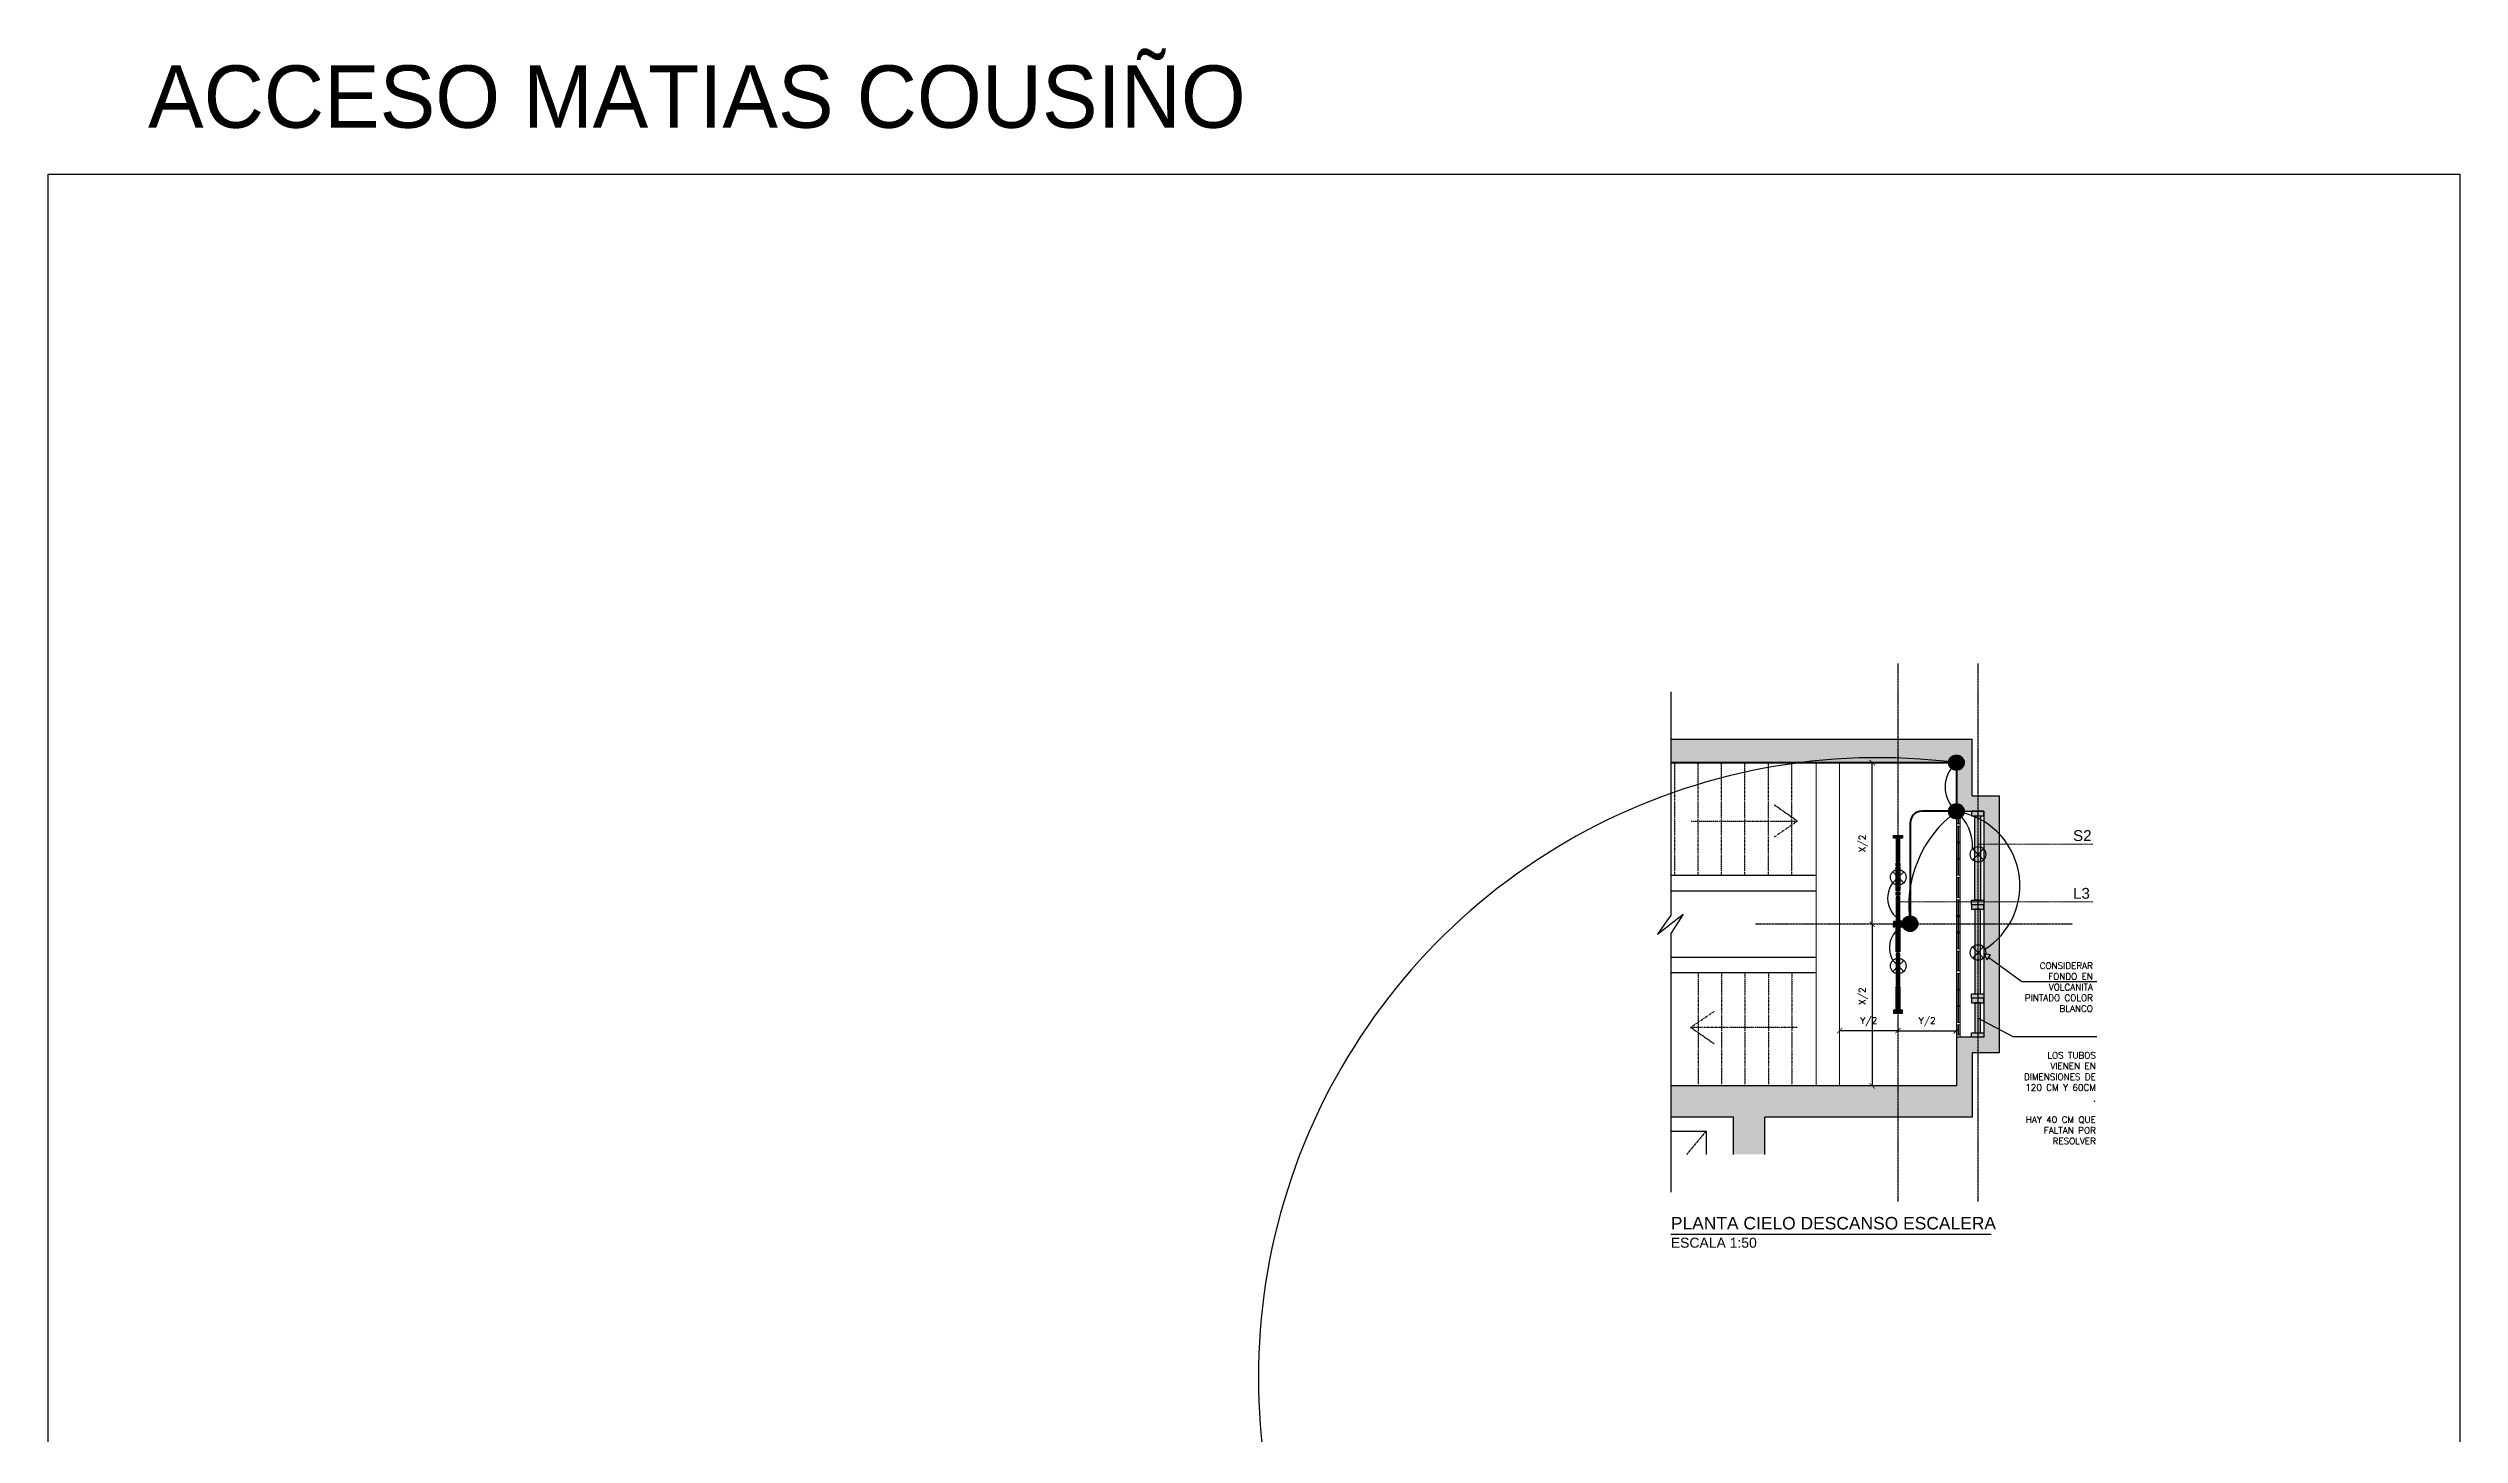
# Model space of a CAD drawing. Header units: millimetres. Extents: x -51650 to -4299, y 104 to 53299.
# Drawn here: x -35248 to -4299, y 35499 to 53299 of the extents above; entities that cross this region are included whole.
import ezdxf

# ---------------------------------------------------------------- set-up
doc = ezdxf.new("R2010")
doc.units = ezdxf.units.MM
doc.header["$LTSCALE"] = 0.3
for name, pattern in [('ACAD_ISO03W100', [30, 12, -18]), ('ACCESO MATIAS COUSIÑO$0$ACAD_ISO03W100', [30, 12, -18]), ('ACCESO MATIAS COUSIÑO$0$DASHDOT', [25.4, 12.7, -6.35, 0, -6.35]), ('CENTER2', [28.575, 19.05, -3.175, 3.175, -3.175])]:
    doc.linetypes.add(name, pattern=pattern)
for name, color, linetype in [('$0$COTAS', 1, 'Continuous'), ('ACCESO MATIAS COUSIÑO$0$5', 254, 'Continuous'), ('ACCESO MATIAS COUSIÑO$0$CORTES', 1, 'Continuous'), ('ACCESO MATIAS COUSIÑO$0$MURO', 3, 'Continuous'), ('ACCESO MATIAS COUSIÑO$0$Muros', 3, 'Continuous'), ('ACCESO MATIAS COUSIÑO$0$PROYECCION', 8, 'ACCESO MATIAS COUSIÑO$0$ACAD_ISO03W100'), ('ACCESO MATIAS COUSIÑO$0$TEXTO', 1, 'Continuous'), ('conductor 220V', 10, 'Continuous'), ('derivación eléctrica', 10, 'Continuous'), ('HATCH', 253, 'Continuous'), ('I-EQUIPOS', 150, 'Continuous'), ('I-TEXT', 4, 'Continuous'), ('lineas constructivas', 5, 'ACCESO MATIAS COUSIÑO$0$DASHDOT'), ('Luminarias', 10, 'Continuous'), ('Muros', 4, 'Continuous'), ('PROYECCION', 8, 'ACAD_ISO03W100'), ('TEXTO', 1, 'Continuous')]:
    doc.layers.add(name, color=color, linetype=linetype)
for name, color, linetype, lineweight in [('013', 2, 'Continuous', 9), ('05', 1, 'Continuous', 5), ('ACCESO MATIAS COUSIÑO$0$00', 8, 'Continuous', 0), ('canalización EMT', 100, 'Continuous', 80), ('I-GUIAS', 176, 'Continuous', 13)]:
    doc.layers.add(name, color=color, linetype=linetype, lineweight=lineweight)
doc.styles.add('ABWB', font='arial.ttf')
doc.styles.add('ACCESO MATIAS COUSIÑO$0$Romans', font='romans.shx')
doc.styles.add('ACCESO MATIAS COUSIÑO$0$stilusbt', font='stylu.ttf')
doc.styles.add('Romans', font='romans.shx')
doc.styles.get("Standard").update_dxf_attribs({"font": 'arial.ttf'})
doc.dimstyles.new('ABA-50', dxfattribs={"dimscale": 50, "dimtxt": 1.7, "dimasz": 1.4, "dimexe": 1, "dimexo": 5, "dimgap": 1, "dimtad": 1, "dimdec": 0, "dimlfac": 0.1, "dimdsep": 46, "dimtxsty": 'Romans', "dimblk": 'ARCHTICK', "dimcen": -1, "dimse1": 1, "dimse2": 1, "dimclrd": 1, "dimclre": 50, "dimclrt": 130, "dimadec": 0, "dimazin": 0, "dimtfac": 1, "dimtdec": 0, "dimtofl": 0, "dimtmove": 2, "dimatfit": 3, "dimldrblk": 'ABA_DOT', "dimfxl": 1, "dimtolj": 1, "dimarcsym": 0})

# ---------------------------------------------------------------- blocks, each defined once
blk = doc.blocks.new('ACCESO MATIAS COUSIÑO$0$A$C0C8103FD')
at = {"layer": 'ACCESO MATIAS COUSIÑO$0$5', "color": 8, "linetype": 'ACCESO MATIAS COUSIÑO$0$ACAD_ISO03W100', "ltscale": 0.2}
for p, q in [((0.096, 1.53), (0.039, 1.53)), ((0.039, 0.765), (0.039, 1.53)), ((0.096, 0.765), (0.096, 1.53)), ((0.096, 0.953), (0.096, 0.765)), ((0.096, 0.765), (0, 0.765)), ((0.039, 0.765), (0.039, 0)), ((0.096, 0.577), (0.096, 0.765)), ((0.096, 0.765), (0.096, 0)), ((0.096, 0), (0.039, 0))]:
    blk.add_line(p, q, dxfattribs=at)
for start, end in [(0, 90), (270, 0)]:
    blk.add_arc((0.096, 0.765), 0.765, start, end, dxfattribs=at)
blk = doc.blocks.new('ACCESO MATIAS COUSIÑO')
at = {"layer": 'ACCESO MATIAS COUSIÑO$0$00', "linetype": 'ACCESO MATIAS COUSIÑO$0$ACAD_ISO03W100', "ltscale": 0.2}
blk.add_lwpolyline([(-21059, 26605), (-19359, 26605), (-19359, 25755), (-21059, 25755)], close=True, dxfattribs=at)
at = {"layer": 'ACCESO MATIAS COUSIÑO$0$5'}
for p, q in [((-15959, 29805), (-15959, 28605)), ((-15659, 29805), (-15659, 28605)), ((-15959, 27455), (-15959, 26255)), ((-15659, 27455), (-15659, 26255))]:
    blk.add_line(p, q, dxfattribs=at)
at = {"layer": 'ACCESO MATIAS COUSIÑO$0$CORTES', "linetype": 'ACCESO MATIAS COUSIÑO$0$DASHDOT'}
for points in [[(-6522, 3256), (-6522, 2504), (-6497, 2504)], [(-6522, 3256), (-6497, 3256)], [(-6243, 3256), (-6243, 2504), (-6220, 2504)], [(-6243, 3256), (-6219, 3256)], [(-6001, 3256), (-6001, 2504), (-5977, 2504)], [(-6001, 3256), (-5976, 3256)], [(-5449, 2965), (-6711, 2965), (-6711, 3010)], [(-5449, 2828), (-6711, 2828), (-6711, 2783)]]:
    blk.add_lwpolyline(points, dxfattribs=at)
at = {"layer": 'ACCESO MATIAS COUSIÑO$0$MURO', "color": 2, "ltscale": 0.1}
blk.add_lwpolyline([(-35248, 51684), (-4299, 51684), (-4299, 104), (-35248, 104)], close=True, dxfattribs=at)
at = {"layer": 'ACCESO MATIAS COUSIÑO$0$Muros'}
for p, q in [((-17879, 34628), (-17879, 30805)), ((-10559, 33405), (-14998, 33405)), ((-10759, 33205), (-14972, 33205)), ((-10759, 33205), (-10759, 32885)), ((-10559, 32885), (-10559, 33405)), ((-17479, 33106), (-17479, 31585)), ((-10759, 32885), (-10559, 32885)), ((-27189, 31005), (-27789, 31005)), ((-27789, 29855), (-27789, 31005)), ((-27189, 30705), (-27189, 31005)), ((-10759, 31025), (-10759, 30705)), ((-10759, 31025), (-10559, 31025)), ((-10559, 31025), (-10559, 30305)), ((-17879, 30705), (-27189, 30705)), ((-17879, 30805), (-17879, 30705)), ((-17479, 30805), (-17479, 30305)), ((-15959, 30705), (-15959, 29805)), ((-10759, 30705), (-15959, 30705)), ((-25989, 30305), (-27155, 30305)), ((-27155, 30305), (-27155, 30178)), ((-26353, 29355), (-27155, 30178)), ((-25989, 29355), (-25989, 30305)), ((-22899, 30305), (-25839, 30305)), ((-25839, 29355), (-25839, 30305)), ((-25499, 30135), (-25839, 30135)), ((-25669, 30135), (-25669, 30305)), ((-25499, 30135), (-25499, 30305)), ((-22899, 30135), (-22899, 30305)), ((-22899, 30135), (-22729, 30135)), ((-22729, 30135), (-22729, 30085)), ((-22729, 30085), (-22229, 30085)), ((-22059, 30135), (-22229, 30135)), ((-22229, 30135), (-22229, 30085)), ((-17479, 30305), (-22059, 30305)), ((-22059, 30135), (-22059, 30305)), ((-13619, 30305), (-15659, 30305)), ((-15659, 30305), (-15659, 29805)), ((-15509, 30125), (-15509, 28285)), ((-15509, 30125), (-13969, 30125)), ((-13969, 30125), (-13969, 28285)), ((-13619, 25755), (-13619, 30305)), ((-10559, 30305), (-13219, 30305)), ((-13219, 25320), (-13219, 30305)), ((-27189, 29855), (-27789, 29855)), ((-26702, 29355), (-27189, 29855)), ((-15659, 29805), (-15959, 29805)), ((-25839, 29355), (-26702, 29355)), ((-15959, 28605), (-15959, 27455)), ((-15659, 28605), (-15959, 28605)), ((-15659, 28605), (-15659, 27455)), ((-15509, 28285), (-13969, 28285)), ((-13619, 28105), (-15659, 28105)), ((-13619, 27955), (-15659, 27955)), ((-15509, 27775), (-15509, 25935)), ((-15509, 27775), (-13969, 27775)), ((-13969, 27775), (-13969, 25935)), ((-15659, 27455), (-15959, 27455)), ((-26702, 26705), (-27189, 26205)), ((-26353, 26705), (-27155, 25881)), ((-25839, 26705), (-26702, 26705)), ((-25989, 26705), (-25989, 25755)), ((-25839, 26705), (-25839, 25755)), ((-27789, 26205), (-27789, 25055)), ((-27189, 26205), (-27789, 26205)), ((-15959, 26255), (-15959, 25752)), ((-15659, 26255), (-15959, 26255)), ((-15659, 26255), (-15659, 25755)), ((-27155, 25755), (-27155, 25881)), ((-25989, 25755), (-27155, 25755)), ((-22899, 25755), (-25839, 25755)), ((-22899, 25925), (-22899, 25755)), ((-22899, 25925), (-22729, 25925)), ((-22729, 25925), (-22729, 25975)), ((-22729, 25975), (-22229, 25975)), ((-22229, 25925), (-22229, 25975)), ((-22059, 25925), (-22229, 25925)), ((-22059, 25925), (-22059, 25755)), ((-15959, 25755), (-22059, 25755)), ((-13619, 25755), (-15659, 25755)), ((-15509, 25935), (-13969, 25935)), ((-27189, 25355), (-27189, 25055)), ((-13219, 25320), (-27189, 25320)), ((-27189, 25055), (-27789, 25055))]:
    blk.add_line(p, q, dxfattribs=at)
at = {"layer": 'ACCESO MATIAS COUSIÑO$0$Muros', "color": 2}
blk.add_line((-15829, 32565), (-15829, 32550), dxfattribs=at)
at = {"layer": 'ACCESO MATIAS COUSIÑO$0$Muros', "color": 4}
for p, q in [((-22504, 29970), (-22504, 30085)), ((-22454, 29970), (-22454, 30085)), ((-22504, 29970), (-22454, 29970)), ((-22504, 26090), (-22454, 26090)), ((-22504, 26090), (-22504, 25975)), ((-22454, 26090), (-22454, 25975))]:
    blk.add_line(p, q, dxfattribs=at)
at = {"layer": 'ACCESO MATIAS COUSIÑO$0$Muros'}
for points in [[(-14950, 33205), (-10759, 33205), (-10759, 30705), (-15959, 30700), (-15959, 25755), (-25839, 25755), (-25839, 26705), (-26702, 26705), (-27189, 26205), (-27789, 26205), (-27789, 29855)], [(-27789, 29855), (-27189, 29855), (-26702, 29355), (-25839, 29309), (-25839, 30305), (-17479, 30305), (-17479, 32550), (-17479, 32550)], [(-15829, 32550), (-15629, 32550), (-15629, 32550)]]:
    blk.add_lwpolyline(points, dxfattribs=at)
for points in [[(-15829, 32565, -0.408585), (-14972, 33405, -0.408585)], [(-15629, 32550, -0.413673), (-14972, 33205, 0.162931)]]:
    blk.add_lwpolyline(points, format="xyb", dxfattribs=at)
at = {"layer": 'ACCESO MATIAS COUSIÑO$0$Muros', "color": 2}
for points in [[(-13769, 29705), (-13769, 28705), (-13869, 28705), (-13869, 29705), (-13769, 29705)], [(-13769, 27355), (-13769, 26355), (-13869, 26355), (-13869, 27355), (-13769, 27355)]]:
    blk.add_lwpolyline(points, dxfattribs=at)
at = {"layer": 'ACCESO MATIAS COUSIÑO$0$PROYECCION', "ltscale": 0.01}
for p, q in [((-13969, 30125), (-15509, 28285)), ((-13969, 28285), (-15509, 30125)), ((-13969, 27775), (-15509, 25935)), ((-13969, 25935), (-15509, 27775))]:
    blk.add_line(p, q, dxfattribs=at)
at = {"layer": 'ACCESO MATIAS COUSIÑO$0$5', "rotation": 270}
for p, xscale, yscale, zscale in [((-23341, 29970), 1127.088806811189, 1127.088806811189, 1127.088806811189), ((-23341, 28030), -1127.088806811189, 1127.088806811176, 1127.088806811182), ((-23341, 28030), 1127.088806811189, 1127.088806811189, 1127.088806811189), ((-23341, 26090), -1127.088806811189, 1127.088806811173, 1127.088806811182)]:
    blk.add_blockref('ACCESO MATIAS COUSIÑO$0$A$C0C8103FD', p, dxfattribs=dict(at, xscale=xscale, yscale=yscale, zscale=zscale))
at = {"layer": 'ACCESO MATIAS COUSIÑO$0$CORTES', "style": 'ACCESO MATIAS COUSIÑO$0$Romans'}
for s, p in [('C', (-6489, 3247)), ('D', (-6211, 3247)), ('E', (-5971, 3247)), ('A', (-6719, 3021)), ('B', (-6722, 2752)), ('C', (-6489, 2492)), ('D', (-6211, 2492)), ('E', (-5971, 2493))]:
    blk.add_text(s, height=20, dxfattribs=at).set_placement(p)
at = {"layer": 'ACCESO MATIAS COUSIÑO$0$TEXTO', "color": 1, "style": 'ACCESO MATIAS COUSIÑO$0$stilusbt'}
blk.add_text('ACCESO MATIAS COUSIÑO', height=800, dxfattribs=at).set_placement((-33967, 52278))
blk = doc.blocks.new('_ArchTick')
at = {"color": 0, "linetype": 'ByBlock', "const_width": 0.15}
blk.add_lwpolyline([(-0.5, -0.5), (0.5, 0.5)], dxfattribs=at)
blk = doc.blocks.new('*D35')
at = {"layer": '$0$COTAS', "color": 1, "lineweight": -2, "transparency": 16777216}
blk.add_line((-11509, 40686), (-12259, 40686), dxfattribs=at)
at = {"layer": 'Defpoints', "color": 0, "transparency": 16777216}
for p in [(-12259, 43193), (-11509, 43193), (-12259, 40686)]:
    blk.add_point(p, dxfattribs=at)
at = {"layer": '$0$COTAS', "color": 1, "lineweight": -2, "transparency": 16777216, "xscale": 70, "yscale": 70, "zscale": 70, "rotation": 180}
blk.add_blockref('_ArchTick', (-12259, 40686), dxfattribs=at)
at = {"layer": '$0$COTAS', "color": 1, "lineweight": -2, "transparency": 16777216, "xscale": 70, "yscale": 70, "zscale": 70}
blk.add_blockref('_ArchTick', (-11509, 40686), dxfattribs=at)
at = {"layer": '$0$COTAS', "color": 130, "transparency": 16777216, "insert": (-11884, 40801), "char_height": 85, "attachment_point": 5, "style": 'Romans'}
blk.add_mtext('\\A1;Y/2', dxfattribs=at)
blk = doc.blocks.new('ABA_DOT')
at = {"color": 50}
for p, q in [((1, 0), (-1, 0)), ((0, -1.5), (0, 1.5))]:
    blk.add_line(p, q, dxfattribs=at)
at = {"color": 4}
blk.add_lwpolyline([(0.25, 0, 0.5, 0.5, 1), (-0.25, 0, 0.5, 0.5, 1)], format="xyseb", close=True, dxfattribs=at)
blk = doc.blocks.new('*D36')
at = {"layer": '$0$COTAS', "color": 1, "lineweight": -2, "transparency": 16777216}
blk.add_line((-11509, 40686), (-10759, 40686), dxfattribs=at)
at = {"layer": 'Defpoints', "color": 0, "transparency": 16777216}
for p in [(-11509, 40913), (-10759, 40913), (-10759, 40686)]:
    blk.add_point(p, dxfattribs=at)
at = {"layer": '$0$COTAS', "color": 1, "lineweight": -2, "transparency": 16777216, "xscale": 70, "yscale": 70, "zscale": 70, "rotation": 180}
blk.add_blockref('_ArchTick', (-11509, 40686), dxfattribs=at)
at = {"layer": '$0$COTAS', "color": 1, "lineweight": -2, "transparency": 16777216, "xscale": 70, "yscale": 70, "zscale": 70}
blk.add_blockref('_ArchTick', (-10759, 40686), dxfattribs=at)
at = {"layer": '$0$COTAS', "color": 130, "transparency": 16777216, "insert": (-11134, 40801), "char_height": 85, "attachment_point": 5, "style": 'Romans'}
blk.add_mtext('\\A1;Y/2', dxfattribs=at)
blk = doc.blocks.new('*D37')
at = {"layer": '$0$COTAS', "color": 1, "lineweight": -2, "transparency": 16777216}
blk.add_line((-11839, 42053), (-11839, 44127), dxfattribs=at)
at = {"layer": 'Defpoints', "color": 0, "transparency": 16777216}
for p in [(-11839, 44127), (-11452, 44127), (-11452, 42053)]:
    blk.add_point(p, dxfattribs=at)
at = {"layer": '$0$COTAS', "color": 1, "lineweight": -2, "transparency": 16777216, "xscale": 70, "yscale": 70, "zscale": 70}
for p, rotation in [((-11839, 44127), 90), ((-11839, 42053), 270)]:
    blk.add_blockref('_ArchTick', p, dxfattribs=dict(at, rotation=rotation))
at = {"layer": '$0$COTAS', "color": 130, "transparency": 16777216, "insert": (-11954, 43090), "char_height": 85, "attachment_point": 5, "rotation": 90, "style": 'Romans'}
blk.add_mtext('\\A1;X/2', dxfattribs=at)
blk = doc.blocks.new('*D38')
at = {"layer": '$0$COTAS', "color": 1, "lineweight": -2, "transparency": 16777216}
blk.add_line((-11839, 42053), (-11839, 39978), dxfattribs=at)
at = {"layer": 'Defpoints', "color": 0, "transparency": 16777216}
for p in [(-11566, 42053), (-11839, 39978), (-11566, 39978)]:
    blk.add_point(p, dxfattribs=at)
at = {"layer": '$0$COTAS', "color": 1, "lineweight": -2, "transparency": 16777216, "xscale": 70, "yscale": 70, "zscale": 70}
for p, rotation in [((-11839, 42053), 90), ((-11839, 39978), 270)]:
    blk.add_blockref('_ArchTick', p, dxfattribs=dict(at, rotation=rotation))
at = {"layer": '$0$COTAS', "color": 130, "transparency": 16777216, "insert": (-11954, 41129), "char_height": 85, "attachment_point": 5, "rotation": 90, "style": 'Romans'}
blk.add_mtext('\\A1;X/2', dxfattribs=at)
blk = doc.blocks.new('luminaria')
at = {"layer": 'Luminarias'}
for points in [[(0, 0), (-71, 71)], [(0, 0), (-71, -71)], [(0, 0), (71, 71)], [(0, 0), (71, -71)]]:
    blk.add_lwpolyline(points, dxfattribs=at)
blk.add_circle((0, 0), 100, dxfattribs=at)
blk = doc.blocks.new('derivacion')
at = {"layer": 'derivación eléctrica'}
h = blk.add_hatch(color=256, dxfattribs=at)
h.dxf.hatch_style = 1
h.paths.add_polyline_path([(100, 0, 1), (-100, 0, 1)])
blk.add_circle((0, 0), 100, dxfattribs=at)

msp = doc.modelspace()

# ---------------------------------------------------------------- hatches: boundary and pattern name
at = {"layer": 'HATCH'}
h = msp.add_hatch(color=256, dxfattribs=at)
h.dxf.hatch_style = 1
h.paths.add_polyline_path([(-10559, 40602), (-10759, 40604.1), (-10759, 40387.9), (-10759, 40477.9), (-10759, 40297.9), (-10559, 40297.9)])
h.paths.add_polyline_path([(-14423.9, 44427.5), (-14423.9, 44127.5), (-10759, 44127.5), (-10759, 43502.7), (-10409, 43502.7), (-10409, 40602.7), (-10561.7, 40602.7), (-10557.9, 40403), (-10209, 40403), (-10209, 43702.7), (-10559, 43702.7), (-10559, 44427.5)])
h.paths.add_polyline_path([(-14423.9, 39977.9), (-14423.9, 39098.7), (-13219, 39098.7), (-13219, 39577.9), (-10559, 39577.9), (-10559, 40297.9), (-10759, 40297.9), (-10759, 39977.9)])
h.paths.add_polyline_path([(-14423.9, 39577.9), (-14423.9, 39098.7), (-13619, 39098.7), (-13619, 39577.9)], flags=17)
at = {"layer": 'I-EQUIPOS'}
h = msp.add_hatch(color=254, dxfattribs=at)
h.dxf.hatch_style = 1
h.paths.add_polyline_path([(-10409, 43502.7), (-10409, 43445.2), (-10565.5, 43445.2), (-10565.5, 43502.7)])
h.paths.add_polyline_path([(-10409, 42360.2), (-10409, 42302.7), (-10565.5, 42302.7), (-10565.5, 42360.2)])
h.paths.add_polyline_path([(-10522.6, 43445.2), (-10451.9, 43445.2), (-10451.9, 42360.2), (-10522.6, 42360.2)])
edge = h.paths.add_edge_path()
edge.add_line((-10522.6, 42430.3), (-10522.6, 42129.1))
h = msp.add_hatch(color=254, dxfattribs=at)
h.dxf.hatch_style = 1
h.paths.add_polyline_path([(-11566.3, 43192.7), (-11566.3, 43155.9), (-11451.8, 43155.9), (-11451.8, 43192.7)])
h = msp.add_hatch(color=254, dxfattribs=at)
h.dxf.hatch_style = 1
h.paths.add_polyline_path([(-11484.5, 42850.5), (-11533.5, 42850.5), (-11533.5, 43152.3), (-11484.5, 43152.3)])
h = msp.add_hatch(color=254, dxfattribs=at)
h.dxf.hatch_style = 1
h.paths.add_polyline_path([(-11484.5, 42785.5), (-11533.5, 42785.5), (-11533.5, 42483.7), (-11484.5, 42483.7)])
h = msp.add_hatch(color=254, dxfattribs=at)
h.dxf.hatch_style = 1
h.paths.add_polyline_path([(-11485.2, 42799.6), (-11485.2, 42836.4), (-11532.8, 42836.4), (-11532.8, 42799.6)])
h = msp.add_hatch(color=254, dxfattribs=at)
h.dxf.hatch_style = 1
h.paths.add_polyline_path([(-11484.5, 42103.3), (-11533.5, 42103.3), (-11533.5, 42405.1), (-11484.5, 42405.1)])
h = msp.add_hatch(color=254, dxfattribs=at)
h.dxf.hatch_style = 1
h.paths.add_polyline_path([(-11485.2, 42426), (-11485.2, 42462.8), (-11532.8, 42462.8), (-11532.8, 42426)])
h = msp.add_hatch(color=254, dxfattribs=at)
h.dxf.hatch_style = 1
h.paths.add_polyline_path([(-10409, 41102.7), (-10409, 41160.2), (-10565.5, 41160.2), (-10565.5, 41102.7)])
h.paths.add_polyline_path([(-10409, 42245.2), (-10409, 42302.7), (-10565.5, 42302.7), (-10565.5, 42245.2)])
h.paths.add_polyline_path([(-10522.6, 41160.2), (-10451.9, 41160.2), (-10451.9, 42245.2), (-10522.6, 42245.2)])
edge = h.paths.add_edge_path()
edge.add_line((-10522.6, 42175), (-10522.6, 42476.2))
h = msp.add_hatch(color=254, dxfattribs=at)
h.dxf.hatch_style = 1
h.paths.add_polyline_path([(-11451.8, 42052.7), (-11451.8, 42089.4), (-11566.3, 42089.4), (-11566.3, 42052.7)])
h = msp.add_hatch(color=254, dxfattribs=at)
h.dxf.hatch_style = 1
h.paths.add_polyline_path([(-11566.3, 42052.7), (-11566.3, 42015.9), (-11451.8, 42015.9), (-11451.8, 42052.7)])
h = msp.add_hatch(color=254, dxfattribs=at)
h.dxf.hatch_style = 1
h.paths.add_polyline_path([(-11566.3, 42052.7), (-11566.3, 42015.9), (-11451.8, 42015.9), (-11451.8, 42052.7)])
h = msp.add_hatch(color=254, dxfattribs=at)
h.dxf.hatch_style = 1
h.paths.add_polyline_path([(-11484.5, 42002.1), (-11533.5, 42002.1), (-11533.5, 41700.2), (-11484.5, 41700.2)])
h = msp.add_hatch(color=254, dxfattribs=at)
h.dxf.hatch_style = 1
h.paths.add_polyline_path([(-10409, 40602.7), (-10409, 40660.2), (-10565.5, 40660.2), (-10565.5, 40602.7)])
h.paths.add_polyline_path([(-10409, 41045.2), (-10409, 41102.7), (-10565.5, 41102.7), (-10565.5, 41045.2)])
h.paths.add_polyline_path([(-10522.6, 40660.2), (-10451.9, 40660.2), (-10451.9, 41045.2), (-10522.6, 41045.2)])
edge = h.paths.add_edge_path()
edge.add_line((-10522.6, 41675), (-10522.6, 41976.2))
h = msp.add_hatch(color=254, dxfattribs=at)
h.dxf.hatch_style = 1
h.paths.add_polyline_path([(-11484.5, 41319.8), (-11533.5, 41319.8), (-11533.5, 41621.6), (-11484.5, 41621.6)])
h = msp.add_hatch(color=254, dxfattribs=at)
h.dxf.hatch_style = 1
h.paths.add_polyline_path([(-11485.2, 41642.6), (-11485.2, 41679.3), (-11532.8, 41679.3), (-11532.8, 41642.6)])
h = msp.add_hatch(color=254, dxfattribs=at)
h.dxf.hatch_style = 1
h.paths.add_polyline_path([(-11484.5, 41254.8), (-11533.5, 41254.8), (-11533.5, 40953), (-11484.5, 40953)])
h = msp.add_hatch(color=254, dxfattribs=at)
h.dxf.hatch_style = 1
h.paths.add_polyline_path([(-11485.2, 41269), (-11485.2, 41305.7), (-11532.8, 41305.7), (-11532.8, 41269)])
h = msp.add_hatch(color=254, dxfattribs=at)
h.dxf.hatch_style = 1
h.paths.add_polyline_path([(-11451.8, 40912.7), (-11451.8, 40949.4), (-11566.3, 40949.4), (-11566.3, 40912.7)])

# ---------------------------------------------------------------- linework, layer by layer
at = {"layer": '013'}
for points in [[(-12559, 39977.9), (-12559, 44127.5)], [(-12259, 39977.9), (-12259, 44127.5)], [(-12259, 39977.9), (-12259, 44127.5)]]:
    msp.add_lwpolyline(points, dxfattribs=at)
at = {"layer": '05'}
for points in [[(-10759, 40603), (-10759, 43502.7)], [(-10759, 43502.7), (-10709, 43502.7), (-10709, 43472.7), (-10759, 43472.7), (-10759, 43502.7)], [(-10759, 43342.5), (-10709, 43342.5), (-10709, 43312.5), (-10759, 43312.5), (-10759, 43342.5)], [(-10742.3, 43472.7), (-10742.3, 43342.5)], [(-10727.3, 43472.7), (-10727.3, 43342.5)], [(-10709, 43472.7), (-10709, 40633)], [(-10749.8, 43095), (-10719.8, 43095), (-10719.8, 43110), (-10749.8, 43110), (-10749.8, 43095)], [(-10742.3, 43312.5), (-10742.3, 42682.6)], [(-10727.3, 43312.5), (-10727.3, 42682.6)], [(-10749.8, 42885.1), (-10719.8, 42885.1), (-10719.8, 42900.1), (-10749.8, 42900.1), (-10749.8, 42885.1)], [(-10759, 42682.6), (-10709, 42682.6), (-10709, 42652.6), (-10759, 42652.6), (-10759, 42682.6)], [(-10742.3, 42397.6), (-10742.3, 42652.6)], [(-10727.3, 42397.6), (-10727.3, 42652.6)], [(-10759, 42397.6), (-10709, 42397.6), (-10709, 42367.6), (-10759, 42367.6), (-10759, 42397.6)], [(-10749.8, 42165.1), (-10719.8, 42165.1), (-10719.8, 42150.1), (-10749.8, 42150.1), (-10749.8, 42165.1)], [(-10742.3, 41737.7), (-10742.3, 42367.6)], [(-10727.3, 41737.7), (-10727.3, 42367.6)], [(-10749.8, 41955.2), (-10719.8, 41955.2), (-10719.8, 41940.2), (-10749.8, 41940.2), (-10749.8, 41955.2)], [(-10759, 41737.7), (-10709, 41737.7), (-10709, 41707.7), (-10759, 41707.7), (-10759, 41737.7)], [(-10742.3, 41707.7), (-10742.3, 41452.7)], [(-10727.3, 41707.7), (-10727.3, 41452.7)], [(-10759, 41452.7), (-10709, 41452.7), (-10709, 41422.7), (-10759, 41422.7), (-10759, 41452.7)], [(-10749.8, 41220.3), (-10719.8, 41220.3), (-10719.8, 41205.3), (-10749.8, 41205.3), (-10749.8, 41220.3)], [(-10742.3, 40792.8), (-10742.3, 41422.7)], [(-10727.3, 40792.8), (-10727.3, 41422.7)], [(-10749.8, 41010.3), (-10719.8, 41010.3), (-10719.8, 40995.3), (-10749.8, 40995.3), (-10749.8, 41010.3)], [(-10759, 40792.8), (-10709, 40792.8), (-10709, 40762.8), (-10759, 40762.8), (-10759, 40792.8)], [(-10759, 40633), (-10709, 40633), (-10709, 40603), (-10759, 40603), (-10759, 40633)], [(-10742.3, 40633), (-10742.3, 40762.8)], [(-10727.3, 40633), (-10727.3, 40762.8)]]:
    msp.add_lwpolyline(points, dxfattribs=at)
at = {"layer": 'canalización EMT'}
msp.add_lwpolyline([(-14423.9, 44127.5), (-10759, 44127.5), (-10759, 43502.7)], dxfattribs=at)
msp.add_lwpolyline([(-10759, 43502.7), (-11203.2, 43502.7, 0.4142136), (-11353.2, 43352.7), (-11353.2, 42059.3)], format="xyb", dxfattribs=at)
at = {"layer": 'conductor 220V'}
for centre, radius, start, end in [((-11762.2, 36236.2), 7954.8, 82.75471, 224.05664), ((-10495.7, 43815.1), 408.6, 130.12892, 229.87108), ((-9854.8, 42286.5), 1515.5, 126.63039, 188.62131), ((-11157, 43046.7), 605.2, 357.56142, 48.88507), ((-10910.9, 42548.4), 966.3, 301.29346, 80.95441), ((-11309.2, 42388.7), 332.3, 143.58031, 262.39356), ((-11302.5, 41746.8), 316.6, 99.20795, 210.03494)]:
    msp.add_arc(centre, radius, start, end, dxfattribs=at)
at = {"layer": 'I-EQUIPOS'}
for points in [[(-10565.5, 43445.2), (-10409, 43445.2), (-10409, 43502.7), (-10565.5, 43502.7), (-10565.5, 43445.2)], [(-10565.5, 43445.2), (-10409, 43445.2), (-10409, 43502.7), (-10565.5, 43502.7), (-10565.5, 43445.2)], [(-10451.9, 42360.2), (-10522.6, 42360.2), (-10522.6, 43445.2), (-10451.9, 43445.2), (-10451.9, 42360.2)], [(-11451.8, 43155.9), (-11566.3, 43155.9), (-11566.3, 43192.7), (-11451.8, 43192.7), (-11451.8, 43155.9)], [(-11484.5, 43152.3), (-11533.5, 43152.3), (-11533.5, 42850.5), (-11484.5, 42850.5), (-11484.5, 43152.3)], [(-11484.5, 42483.7), (-11533.5, 42483.7), (-11533.5, 42785.5), (-11484.5, 42785.5), (-11484.5, 42483.7)], [(-11485.2, 42799.6), (-11532.8, 42799.6), (-11532.8, 42836.4), (-11485.2, 42836.4), (-11485.2, 42799.6)], [(-11484.5, 42405.1), (-11533.5, 42405.1), (-11533.5, 42103.3), (-11484.5, 42103.3), (-11484.5, 42405.1)], [(-11485.2, 42426), (-11532.8, 42426), (-11532.8, 42462.8), (-11485.2, 42462.8), (-11485.2, 42426)], [(-10565.5, 42360.2), (-10409, 42360.2), (-10409, 42302.7), (-10565.5, 42302.7), (-10565.5, 42360.2)], [(-10565.5, 42245.2), (-10409, 42245.2), (-10409, 42302.7), (-10565.5, 42302.7), (-10565.5, 42245.2)], [(-10451.9, 42245.2), (-10522.6, 42245.2), (-10522.6, 41160.2), (-10451.9, 41160.2), (-10451.9, 42245.2)], [(-11451.8, 42089.4), (-11566.3, 42089.4), (-11566.3, 42052.7), (-11451.8, 42052.7), (-11451.8, 42089.4)], [(-11451.8, 42015.9), (-11566.3, 42015.9), (-11566.3, 42052.7), (-11451.8, 42052.7), (-11451.8, 42015.9)], [(-11451.8, 42015.9), (-11566.3, 42015.9), (-11566.3, 42052.7), (-11451.8, 42052.7), (-11451.8, 42015.9)], [(-11484.5, 41700.2), (-11533.5, 41700.2), (-11533.5, 42002.1), (-11484.5, 42002.1), (-11484.5, 41700.2)], [(-11484.5, 41621.6), (-11533.5, 41621.6), (-11533.5, 41319.8), (-11484.5, 41319.8), (-11484.5, 41621.6)], [(-11485.2, 41679.3), (-11532.8, 41679.3), (-11532.8, 41642.6), (-11485.2, 41642.6), (-11485.2, 41679.3)], [(-11484.5, 40953), (-11533.5, 40953), (-11533.5, 41254.8), (-11484.5, 41254.8), (-11484.5, 40953)], [(-11485.2, 41305.7), (-11532.8, 41305.7), (-11532.8, 41269), (-11485.2, 41269), (-11485.2, 41305.7)], [(-11451.8, 40949.4), (-11566.3, 40949.4), (-11566.3, 40912.7), (-11451.8, 40912.7), (-11451.8, 40949.4)], [(-10565.5, 41160.2), (-10409, 41160.2), (-10409, 41102.7), (-10565.5, 41102.7), (-10565.5, 41160.2)], [(-10565.5, 41045.2), (-10409, 41045.2), (-10409, 41102.7), (-10565.5, 41102.7), (-10565.5, 41045.2)], [(-10451.9, 41045.2), (-10522.6, 41045.2), (-10522.6, 40660.2), (-10451.9, 40660.2), (-10451.9, 41045.2)], [(-10522.6, 41001.4), (-10522.6, 41001.4), (-10522.6, 40660.2), (-10522.6, 40660.2)], [(-10565.5, 40660.2), (-10409, 40660.2), (-10409, 40602.7), (-10565.5, 40602.7), (-10565.5, 40660.2)]]:
    msp.add_lwpolyline(points, dxfattribs=at)
at = {"layer": 'I-GUIAS', "linetype": 'CENTER2', "ltscale": 0.7}
for points in [[(-9007.9, 43080.6), (-9007.9, 43080.6), (-10488.9, 43080.6), (-10488.9, 43080.6)], [(-9007.9, 42339.1), (-9007.9, 42339.1), (-11512.1, 42339.1), (-11512.1, 42339.1)]]:
    msp.add_lwpolyline(points, dxfattribs=at)
at = {"layer": 'I-TEXT'}
for points in [[(-10409, 41671.7), (-10366.1, 41594.3), (-10319.9, 41660.4), (-10409, 41671.7)], [(-10344.6, 41625.1), (-9918.9, 41317.8), (-8958.2, 41317.8)]]:
    msp.add_lwpolyline(points, dxfattribs=at)
at = {"layer": 'lineas constructivas'}
for points in [[(-11505.9, 38494.7), (-11505.9, 45398.9)], [(-10481.6, 38494.7), (-10481.6, 45398.9)], [(-13339, 42059.3), (-9268.9, 42059.3)]]:
    msp.add_lwpolyline(points, dxfattribs=at)
at = {"layer": 'Muros'}
for p, q in [((-14423.9, 44427.5), (-10559, 44427.5)), ((-10559, 43702.7), (-10559, 44427.5)), ((-14423.9, 44127.5), (-10759, 44127.5)), ((-10759, 44127.5), (-10759, 43502.7)), ((-10759, 43502.7), (-10559, 43502.7)), ((-12559, 42677.9), (-14423.9, 42677.9)), ((-12559, 42477.9), (-14423.9, 42477.9)), ((-12559, 41627.5), (-14423.9, 41627.5)), ((-12559, 41427.5), (-14423.9, 41427.5)), ((-10559, 40603), (-10759, 40603)), ((-10759, 40603), (-10759, 40423)), ((-10759, 40423), (-10759, 39977.9)), ((-10559, 40403), (-10559, 39577.9)), ((-10759, 39977.9), (-14423.9, 39977.9)), ((-13619, 39577.9), (-14423.9, 39577.9)), ((-14423.9, 39397.9), (-13969.4, 39397.9)), ((-13969.4, 39397.9), (-13969.4, 39098.7)), ((-13619, 39098.7), (-13619, 39577.9)), ((-10559, 39577.9), (-13219, 39577.9)), ((-13219, 39098.7), (-13219, 39577.9))]:
    msp.add_line(p, q, dxfattribs=at)
at = {"layer": 'Muros', "color": 2}
msp.add_lwpolyline([(-14423.9, 45036.1), (-14423.9, 42167.4), (-14593.2, 41925.5), (-14265.8, 42183.5), (-14423.9, 41934.5), (-14423.9, 38611.6)], dxfattribs=at)
at = {"layer": 'Muros'}
for points in [[(-10559, 43702.7), (-10209, 43702.7), (-10209, 40403), (-10559, 40403)], [(-10559, 43502.7), (-10409, 43502.7), (-10409, 40603), (-10559, 40603)]]:
    msp.add_lwpolyline(points, dxfattribs=at)
at = {"layer": 'PROYECCION', "ltscale": 0.01}
msp.add_line((-13969.4, 39397.9), (-14219.7, 39098.7), dxfattribs=at)
at = {"layer": 'PROYECCION', "ltscale": 0.3}
for points in [[(-14372.3, 42678.2), (-14372.3, 44127.5)], [(-14072.3, 42678.2), (-14072.3, 44127.5)], [(-13772.3, 42678.2), (-13772.3, 44127.5)], [(-13472.3, 42678.2), (-13472.3, 44127.5)], [(-13172.3, 42678.2), (-13172.3, 44127.5)], [(-12872.3, 42678.2), (-12872.3, 44127.5)], [(-14163.9, 43376.4), (-12798.7, 43376.4), (-13098.7, 43586.9), (-12798.7, 43376.4), (-13098.7, 43172)], [(-14072.3, 41427.1), (-14072.3, 39977.9)], [(-13772.3, 41427.1), (-13772.3, 39977.9)], [(-13472.3, 41427.1), (-13472.3, 39977.9)], [(-13172.3, 41427.1), (-13172.3, 39977.9)], [(-12872.3, 41427.1), (-12872.3, 39977.9)], [(-12804.4, 40729), (-14169.6, 40729), (-13869.6, 40518.4), (-14169.6, 40729), (-13869.6, 40933.3)]]:
    msp.add_lwpolyline(points, dxfattribs=at)
at = {"layer": 'TEXTO'}
for points in [[(-10481.6, 40848.7), (-10034.1, 40611.1), (-8958.2, 40611.1)], [(-14424, 38073), (-10313.7, 38073)]]:
    msp.add_lwpolyline(points, dxfattribs=at)

# ---------------------------------------------------------------- block references
msp.add_blockref('ACCESO MATIAS COUSIÑO', (0, 0))
at = {"layer": 'derivación eléctrica'}
for p in [(-10759, 44127.5), (-10759, 43502.7), (-11353.2, 42059.3)]:
    msp.add_blockref('derivacion', p, dxfattribs=at)
at = {"layer": 'Luminarias'}
for p in [(-10481.6, 42950.3), (-11505.9, 42656.7), (-10481.6, 41690.3), (-11505.9, 41517.6)]:
    msp.add_blockref('luminaria', p, dxfattribs=at)

# ---------------------------------------------------------------- texts
at = {"layer": 'I-GUIAS', "char_height": 139, "attachment_point": 1, "style": 'ABWB'}
for s, insert in [('S2', (-9261.9, 43260.7)), ('L3', (-9261.9, 42519.3))]:
    msp.add_mtext(s, dxfattribs=dict(at, insert=insert))
at = {"layer": 'I-TEXT', "insert": (-9007.7, 40928.9), "char_height": 82.5, "width": 1037.374, "attachment_point": 9, "style": 'Romans'}
msp.add_mtext('CONSIDERAR FONDO EN VOLCANITA PINTADO COLOR BLANCO', dxfattribs=at)
at = {"layer": 'TEXTO', "insert": (-8969.5, 39228), "char_height": 82.5, "width": 1037.374, "attachment_point": 9, "style": 'Romans'}
msp.add_mtext('LOS TUBOS VIENEN EN DIMENSIONES DE 120 CM Y 60CM\\P.\\P\\PHAY 40 CM QUE FALTAN POR RESOLVER ', dxfattribs=at)
at = {"layer": 'TEXTO', "insert": (-14424, 38295), "char_height": 160, "attachment_point": 1}
msp.add_mtext('PLANTA CIELO DESCANSO ESCALERA{\\H0.8x;\\PESCALA 1:50}', dxfattribs=at)

# ---------------------------------------------------------------- dimensions: what is measured, and where the dimension line sits
at = {"layer": '$0$COTAS'}
dim = msp.add_linear_dim(base=(-11839.4, 44127.5), p1=(-11451.8, 42052.7), p2=(-11451.8, 44127.5), angle=90, text='X/2', dimstyle='ABA-50', dxfattribs=at)
dim.commit()
dim.dimension.update_dxf_attribs({"geometry": '*D37', "text_midpoint": (-11954.2, 43090.1)})
for base, p1, p2, picture, middle in [((-12259, 40685.9), (-11509, 43192.7), (-12259, 43192.7), '*D35', (-11884, 40800.6)), ((-10759, 40685.9), (-11509, 40912.7), (-10759, 40912.7), '*D36', (-11134, 40800.6))]:
    dim = msp.add_linear_dim(base=base, p1=p1, p2=p2, text='Y/2', dimstyle='ABA-50', dxfattribs=at)
    dim.commit()
    dim.dimension.update_dxf_attribs({"geometry": picture, "text_midpoint": middle})
dim = msp.add_linear_dim(base=(-11839.4, 39977.9), p1=(-11566.3, 42052.7), p2=(-11566.3, 39977.9), angle=90, text='X/2', dimstyle='ABA-50', dxfattribs=at)
dim.commit()
dim.dimension.update_dxf_attribs({"geometry": '*D38', "text_midpoint": (-11954.2, 41128.6), "dimtype": 160})

doc.saveas('drawing.dxf')
